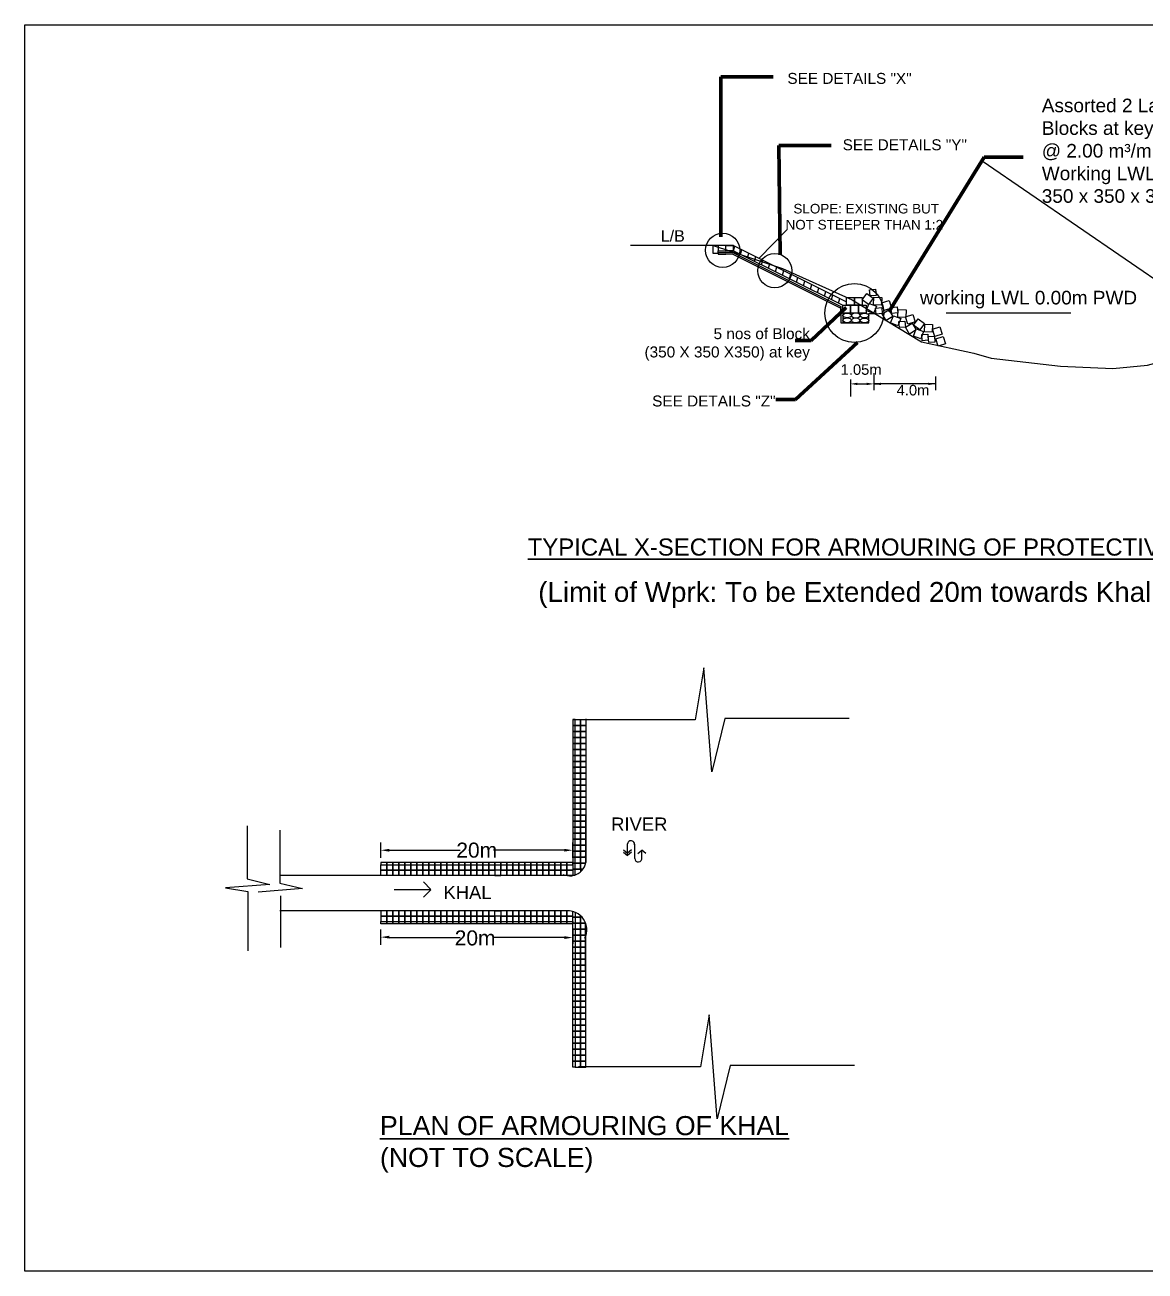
# Model space of a CAD drawing. Header units: inches. Extents: x 89000 to 1304432, y -10828 to 220529.
# Drawn here: x 731828 to 738275, y 77715 to 84888 of the extents above; entities that cross this region are included whole.
import ezdxf

# ---------------------------------------------------------------- set-up
doc = ezdxf.new("R2010")
doc.units = ezdxf.units.IN
doc.header["$LTSCALE"] = 7
doc.header["$MEASUREMENT"] = 0
doc.layers.add('LINE', color=7, linetype='Continuous')
doc.styles.get("Standard").update_dxf_attribs({"font": 'arial.ttf'})
doc.dimstyles.get("Standard").update_dxf_attribs({"dimtxt": 0.18, "dimasz": 0.18, "dimexe": 0.18, "dimexo": 0.0625, "dimgap": 0.09, "dimtad": 0, "dimtih": 1, "dimtoh": 1, "dimdec": 4, "dimzin": 0, "dimdsep": 46, "dimtxsty": 'Standard', "dimcen": 0.09, "dimadec": 0, "dimazin": 0, "dimtfac": 1, "dimtdec": 4, "dimtofl": 0, "dimtmove": 0, "dimatfit": 3, "dimfxl": 1, "dimtolj": 1, "dimtzin": 0, "dimarcsym": 0})

msp = doc.modelspace()

# ---------------------------------------------------------------- hatches: boundary and pattern name
at = {"linetype": 'Continuous', "lineweight": -3, "ltscale": 0.5}
h = msp.add_hatch(dxfattribs=at)
h.set_pattern_fill('JIS_RC_10', color=0, scale=100, style=0)
h.set_pattern_definition([(45, (687937.3, 147652.8), (-707.107, 707.107), []), (45, (688009.8, 147652.8), (-707.107, 707.107), []), (45, (688082.3, 147652.8), (-707.107, 707.107), [])])
edge = h.paths.add_edge_path()
edge.add_ellipse((736610.14473, 83215.65126), major_axis=(-24.45533, 0), ratio=0.5608000875, start_angle=0, end_angle=360, ccw=False)

# ---------------------------------------------------------------- linework, layer by layer
at = {"color": 0, "linetype": 'Continuous', "lineweight": -3, "ltscale": 0.5}
for p, q in [((735407.54946, 83618.77336), (735313.38999, 83618.77336)), ((735906.90022, 83618.77336), (735379.99704, 83618.77336)), ((735787.89957, 83618.77336), (735787.89957, 83573.77336)), ((735862.89957, 83618.77336), (735787.89957, 83618.77336)), ((735787.89957, 83573.77336), (735817.89957, 83573.77336)), ((735817.89957, 83618.77336), (735817.89957, 83588.77336)), ((735817.89957, 83588.77336), (735862.89957, 83588.77336)), ((735817.89957, 83573.77336), (735817.89957, 83588.77336)), ((735817.89957, 83578.77336), (735862.89957, 83578.77336)), ((735817.89957, 83573.77336), (735817.89957, 83568.77336)), ((735862.89957, 83588.77336), (735862.89957, 83618.77336)), ((735862.89957, 83618.77336), (735906.90022, 83618.77336)), ((735906.90022, 83588.77336), (735862.89957, 83588.77336)), ((735903.03803, 83578.77336), (735862.89957, 83578.77336)), ((735883.03803, 83588.77336), (735883.35458, 83588.61509)), ((735903.03803, 83578.77336), (736525.0127, 83267.78603)), ((735906.90022, 83618.77336), (736557.44738, 83293.49979)), ((735906.90022, 83588.77336), (735906.90022, 83618.77336)), ((735906.90022, 83588.77336), (735914.94994, 83614.7485)), ((735906.90022, 83588.77336), (736534.90052, 83274.77321)), ((735947.14944, 83568.64875), (735955.19917, 83594.62389)), ((735947.14944, 83568.64875), (735955.19917, 83594.62389)), ((735987.39867, 83548.52414), (735995.44839, 83574.49928)), ((735987.39867, 83548.52414), (735995.44839, 83574.49928)), ((735817.89957, 83568.77336), (735862.89957, 83568.77336)), ((735901.95618, 83568.77336), (735862.89957, 83568.77336)), ((735901.95618, 83568.77336), (736525.0127, 83257.2451)), ((736027.64789, 83528.39953), (736035.69761, 83554.37467)), ((736027.64789, 83528.39953), (736035.69761, 83554.37467)), ((736067.89712, 83508.27492), (736075.94684, 83534.25006)), ((736067.89712, 83508.27492), (736075.94684, 83534.25006)), ((736108.14634, 83488.15031), (736116.19606, 83514.12544)), ((736108.14634, 83488.15031), (736116.19606, 83514.12544)), ((736148.39556, 83468.02569), (736156.44528, 83494.00083)), ((736188.64479, 83447.90108), (736196.69451, 83473.87622)), ((736228.89401, 83427.77647), (736236.94373, 83453.75161)), ((736269.14323, 83407.65186), (736277.19295, 83433.627)), ((736269.14323, 83407.65186), (736277.19295, 83433.627)), ((736309.39246, 83387.52725), (736317.44218, 83413.50239)), ((736349.64168, 83367.40263), (736357.6914, 83393.37777)), ((736389.8909, 83347.27802), (736397.94062, 83373.25316)), ((736430.14013, 83327.15341), (736438.18985, 83353.12855)), ((736430.14013, 83327.15341), (736438.18985, 83353.12855)), ((736470.38935, 83307.0288), (736478.43907, 83333.00394)), ((736510.63857, 83286.90419), (736518.6883, 83312.87933)), ((736524.90052, 83229.77336), (736525.0127, 83267.78603)), ((736525.0127, 83229.77336), (736524.90052, 83229.77336)), ((736525.0127, 83267.78603), (736525.0127, 83173.30076)), ((736534.90052, 83229.77336), (736534.90052, 83173.30076)), ((736685.06414, 83173.30076), (736685.06414, 83226.59008)), ((736685.06414, 83226.59008), (736721.64432, 83226.59008)), ((737848.20784, 83229.77336), (737129.97547, 83229.77336)), ((736525.0127, 83173.30076), (736685.06414, 83173.30076)), ((736713.92331, 82883.1382), (736713.92331, 82785.45536)), ((737068.18872, 82864.08507), (737068.18872, 82785.45536)), ((736578.92376, 82846.60052), (736578.92376, 82749.64578)), ((736619.67376, 82821.85536), (736673.17331, 82821.85536)), ((737068.18872, 82821.85536), (736713.92331, 82821.85536)), ((736713.92331, 82821.85536), (736754.67331, 82821.85536)), ((735735.11301, 81187.42241), (735685.26179, 80887.94135)), ((735781.40343, 80588.46029), (735735.11301, 81187.42241)), ((735685.26179, 80887.94135), (734983.8107, 80887.94135)), ((735056.31103, 80893.77752), (735056.31103, 80066.02863)), ((735856.99683, 80896.58855), (735781.40343, 80588.46029)), ((736572.95886, 80896.58855), (735856.99683, 80896.58855)), ((733106.7503, 80277.52156), (733106.7503, 79972.68414)), ((733294.98016, 80253.26406), (733294.98016, 79948.42664)), ((733875.96073, 80093.36702), (733875.96073, 80181.05409)), ((733924.86073, 80137.37409), (734332.40402, 80137.37409)), ((734931.81407, 80137.37409), (734524.27078, 80137.37409)), ((734980.71407, 80093.36702), (734980.71407, 80181.05409)), ((735273.19768, 80139.54373), (735296.05606, 80120.28289)), ((735296.05606, 80106.17258), (735296.05606, 80174.55532)), ((735318.91444, 80139.54373), (735296.05606, 80120.28289)), ((735337.50263, 80089.25007), (735337.50263, 80172.51022)), ((735356.13915, 80118.11894), (735378.99753, 80137.37979)), ((735378.99753, 80093.55928), (735378.99753, 80137.37979)), ((735401.85591, 80118.11894), (735378.99753, 80137.37979)), ((735273.19768, 80125.43342), (735296.05606, 80106.17258)), ((735318.91444, 80125.43342), (735296.05606, 80106.17258)), ((734980.71407, 79992.36725), (733294.98016, 79992.36725)), ((734531.91898, 79992.36725), (734566.44168, 79992.36725)), ((733237.94304, 79940.4985), (732982.92105, 79920.78928)), ((732982.92105, 79920.78928), (733110.43205, 79899.56397)), ((733106.7503, 79972.68414), (733237.94304, 79940.4985)), ((733426.1729, 79916.241), (733171.15091, 79896.53178)), ((733294.98016, 79948.42664), (733426.1729, 79916.241)), ((734164.9736, 79911.47993), (734122.69572, 79955.23196)), ((733110.43205, 79899.56397), (733109.97125, 79558.3726)), ((733298.66191, 79875.30647), (733298.66191, 79576.64742)), ((733953.8607, 79911.47993), (734164.9736, 79911.47993)), ((734164.9736, 79910.13892), (734122.69572, 79866.38689)), ((734962.86042, 79787.92161), (733294.98016, 79787.92161)), ((734531.91898, 79787.92161), (734566.44168, 79787.92161)), ((735056.31103, 78886.51134), (735056.31103, 79714.26023)), ((733875.96073, 79593.12874), (733875.96073, 79680.81581)), ((733924.86073, 79634.58382), (734332.40402, 79634.58382)), ((734931.81407, 79634.58382), (734524.27078, 79634.58382)), ((734980.71407, 79686.92184), (734980.71407, 79599.23477)), ((735765.70975, 79189.56626), (735715.85853, 78890.0852)), ((735812.00017, 78590.60415), (735765.70975, 79189.56626)), ((735715.85853, 78890.0852), (735014.40744, 78890.0852)), ((735887.59357, 78898.7324), (735812.00017, 78590.60415)), ((736603.5556, 78898.7324), (735887.59357, 78898.7324))]:
    msp.add_line(p, q, dxfattribs=at)
for points in [[(735789.10997, 83618.77336), (735889.10997, 83586.77336), (736189.10997, 83486.77336), (736589.10997, 83306.77336), (736989.10997, 83064.77336), (737289.10997, 82999.77336), (737389.10997, 82969.77336), (737789.10997, 82924.77336), (738089.10997, 82909.77336), (738289.10997, 82929.77336), (738589.10997, 83009.77336), (739389.10997, 83486.77336), (739889.10997, 83521.77336), (739989.10997, 83595.77336)], [(736692.51086, 83328.53673), (736689.44913, 83363.40256), (736724.31496, 83366.46428), (736727.37668, 83331.59846), (736692.51086, 83328.53673)], [(736557.44738, 83319.77306), (736602.44723, 83319.77306), (736602.44723, 83274.77321), (736557.44738, 83274.77321), (736557.44738, 83319.77306)], [(736602.44723, 83319.77306), (736647.44708, 83319.77306), (736647.44708, 83274.77321), (736602.44723, 83274.77321), (736602.44723, 83319.77306)], [(736674.04999, 83341.80764), (736710.40856, 83315.29246), (736683.89337, 83278.93389), (736647.53481, 83305.44908), (736674.04999, 83341.80764)], [(736714.58138, 83321.18149), (736759.54, 83319.25202), (736757.61052, 83274.2934), (736712.65191, 83276.22288), (736714.58138, 83321.18149)], [(736801.76101, 83301.50523), (736815.50262, 83258.6547), (736772.65209, 83244.91308), (736758.91048, 83287.76362), (736801.76101, 83301.50523)], [(736534.90052, 83274.77321), (736579.90037, 83274.77321), (736579.90037, 83229.77336), (736534.90052, 83229.77336), (736534.90052, 83274.77321)], [(736579.90037, 83274.77321), (736624.90022, 83274.77321), (736624.90022, 83229.77336), (736579.90037, 83229.77336), (736579.90037, 83274.77321)], [(736624.90022, 83274.77321), (736669.90007, 83274.77321), (736669.90007, 83229.77336), (736624.90022, 83229.77336), (736624.90022, 83274.77321)], [(736728.95098, 83269.51507), (736712.79058, 83227.51695), (736670.79247, 83243.67735), (736686.95287, 83285.67547), (736728.95098, 83269.51507)], [(736727.42155, 83223.55474), (736724.35982, 83258.42057), (736759.22565, 83261.4823), (736762.28737, 83226.61647), (736727.42155, 83223.55474)], [(736800.30965, 83248.64926), (736823.50859, 83210.0901), (736784.94943, 83186.89115), (736761.75049, 83225.45031), (736800.30965, 83248.64926)], [(736868.79437, 83198.46797), (736852.63397, 83156.46986), (736810.63585, 83172.63026), (736826.79625, 83214.62837), (736868.79437, 83198.46797)], [(736816.54516, 83227.73614), (736813.48343, 83262.60196), (736848.34926, 83265.66369), (736851.41098, 83230.79786), (736816.54516, 83227.73614)], [(736854.42477, 83250.1344), (736899.38339, 83248.20492), (736897.45391, 83203.2463), (736852.49529, 83205.17578), (736854.42477, 83250.1344)], [(736938.56316, 83221.95623), (736952.30477, 83179.10569), (736909.45424, 83165.36408), (736895.71262, 83208.21461), (736938.56316, 83221.95623)], [(736861.18629, 83145.82803), (736858.12456, 83180.69386), (736892.99039, 83183.75558), (736896.05212, 83148.88975), (736861.18629, 83145.82803)], [(736934.07439, 83170.92254), (736957.27333, 83132.36338), (736918.71417, 83109.16444), (736895.51523, 83147.7236), (736934.07439, 83170.92254)], [(736969.54585, 83196.6784), (737005.90441, 83170.16322), (736979.38923, 83133.80466), (736943.03067, 83160.31984), (736969.54585, 83196.6784)], [(737007.42767, 83166.70017), (737052.38629, 83164.77069), (737050.45681, 83119.81207), (737005.4982, 83121.74155), (737007.42767, 83166.70017)], [(737093.86235, 83150.74605), (737107.60396, 83107.89552), (737064.75343, 83094.15391), (737051.01182, 83137.00444), (737093.86235, 83150.74605)], [(737000.38186, 83123.43748), (736984.22146, 83081.43937), (736942.22334, 83097.59977), (736958.38374, 83139.59788), (737000.38186, 83123.43748)], [(736992.77378, 83070.79754), (736989.71205, 83105.66337), (737024.57788, 83108.72509), (737027.6396, 83073.85927), (736992.77378, 83070.79754)], [(737030.74922, 83059.49977), (737027.6875, 83094.3656), (737062.55332, 83097.42732), (737065.61505, 83062.5615), (737030.74922, 83059.49977)], [(737113.09283, 83095.06729), (737126.83444, 83052.21676), (737083.98391, 83038.47515), (737070.2423, 83081.32568), (737113.09283, 83095.06729)], [(735039.11531, 80027.76715), (735025.19505, 80027.76715), (735025.19505, 80062.28985), (735055.43383, 80062.28985)], [(734994.95626, 79993.24445), (734994.95626, 80027.76715), (735025.19505, 80027.76715), (735025.19505, 80012.86811)], [(734962.86042, 79787.92161), (734946.19137, 79787.92161), (734946.19137, 79757.68282), (734980.71407, 79757.68282), (734980.71407, 79784.84307)], [(734994.95626, 79780.07734), (734994.95626, 79752.52171), (734980.71407, 79752.52171), (734980.71407, 79784.84307)], [(734994.95626, 79780.07734), (734994.95626, 79752.52171), (735025.19505, 79752.52171), (735025.19505, 79761.36278)], [(735034.11187, 79752.52171), (735025.19505, 79752.52171), (735025.19505, 79717.99901), (735055.43383, 79717.99901)]]:
    msp.add_lwpolyline(points, dxfattribs=at)
for points in [[(734995.83346, 80890.83463), (734981.59127, 80890.83463), (734981.59127, 80856.28497), (734995.83346, 80856.28497)], [(734995.83346, 80856.31193), (734981.59127, 80856.31193), (734981.59127, 80821.76228), (734995.83346, 80821.76228)], [(734995.83346, 80890.83463), (735026.07224, 80890.83463), (735026.07224, 80856.31193), (734995.83346, 80856.31193)], [(734995.83346, 80856.31193), (735026.07224, 80856.31193), (735026.07224, 80821.78923), (734995.83346, 80821.78923)], [(735026.07224, 80890.83463), (735056.31103, 80890.83463), (735056.31103, 80856.31193), (735026.07224, 80856.31193)], [(735026.07224, 80856.31193), (735056.31103, 80856.31193), (735056.31103, 80821.78923), (735026.07224, 80821.78923)], [(734995.83346, 80821.78923), (734981.59127, 80821.78923), (734981.59127, 80787.23958), (734995.83346, 80787.23958)], [(734995.83346, 80787.26653), (734981.59127, 80787.26653), (734981.59127, 80752.71688), (734995.83346, 80752.71688)], [(734995.83346, 80821.78923), (735026.07224, 80821.78923), (735026.07224, 80787.26653), (734995.83346, 80787.26653)], [(734995.83346, 80787.26653), (735026.07224, 80787.26653), (735026.07224, 80752.74383), (734995.83346, 80752.74383)], [(735026.07224, 80821.78923), (735056.31103, 80821.78923), (735056.31103, 80787.26653), (735026.07224, 80787.26653)], [(735026.07224, 80787.26653), (735056.31103, 80787.26653), (735056.31103, 80752.74383), (735026.07224, 80752.74383)], [(734995.83346, 80752.74383), (734981.59127, 80752.74383), (734981.59127, 80718.19418), (734995.83346, 80718.19418)], [(734995.83346, 80718.22113), (734981.59127, 80718.22113), (734981.59127, 80683.67148), (734995.83346, 80683.67148)], [(734995.83346, 80752.74383), (735026.07224, 80752.74383), (735026.07224, 80718.22113), (734995.83346, 80718.22113)], [(734995.83346, 80718.22113), (735026.07224, 80718.22113), (735026.07224, 80683.69843), (734995.83346, 80683.69843)], [(735026.07224, 80752.74383), (735056.31103, 80752.74383), (735056.31103, 80718.22113), (735026.07224, 80718.22113)], [(735026.07224, 80718.22113), (735056.31103, 80718.22113), (735056.31103, 80683.69843), (735026.07224, 80683.69843)], [(734995.83346, 80683.69843), (734981.59127, 80683.69843), (734981.59127, 80649.14878), (734995.83346, 80649.14878)], [(734995.83346, 80649.17574), (734981.59127, 80649.17574), (734981.59127, 80614.62608), (734995.83346, 80614.62608)], [(734995.83346, 80683.69843), (735026.07224, 80683.69843), (735026.07224, 80649.17574), (734995.83346, 80649.17574)], [(734995.83346, 80649.17574), (735026.07224, 80649.17574), (735026.07224, 80614.65304), (734995.83346, 80614.65304)], [(735026.07224, 80683.69843), (735056.31103, 80683.69843), (735056.31103, 80649.17574), (735026.07224, 80649.17574)], [(735026.07224, 80649.17574), (735056.31103, 80649.17574), (735056.31103, 80614.65304), (735026.07224, 80614.65304)], [(734995.83346, 80614.65304), (734981.59127, 80614.65304), (734981.59127, 80580.10338), (734995.83346, 80580.10338)], [(734995.83346, 80580.13034), (734981.59127, 80580.13034), (734981.59127, 80545.58068), (734995.83346, 80545.58068)], [(734995.83346, 80614.65304), (735026.07224, 80614.65304), (735026.07224, 80580.13034), (734995.83346, 80580.13034)], [(734995.83346, 80580.13034), (735026.07224, 80580.13034), (735026.07224, 80545.60764), (734995.83346, 80545.60764)], [(735026.07224, 80614.65304), (735056.31103, 80614.65304), (735056.31103, 80580.13034), (735026.07224, 80580.13034)], [(735026.07224, 80580.13034), (735056.31103, 80580.13034), (735056.31103, 80545.60764), (735026.07224, 80545.60764)], [(734995.83346, 80545.60764), (734981.59127, 80545.60764), (734981.59127, 80511.05798), (734995.83346, 80511.05798)], [(734995.83346, 80511.08494), (734981.59127, 80511.08494), (734981.59127, 80476.53528), (734995.83346, 80476.53528)], [(734995.83346, 80545.60764), (735026.07224, 80545.60764), (735026.07224, 80511.08494), (734995.83346, 80511.08494)], [(734995.83346, 80511.08494), (735026.07224, 80511.08494), (735026.07224, 80476.56224), (734995.83346, 80476.56224)], [(735026.07224, 80545.60764), (735056.31103, 80545.60764), (735056.31103, 80511.08494), (735026.07224, 80511.08494)], [(735026.07224, 80511.08494), (735056.31103, 80511.08494), (735056.31103, 80476.56224), (735026.07224, 80476.56224)], [(734995.83346, 80476.56224), (734981.59127, 80476.56224), (734981.59127, 80442.01258), (734995.83346, 80442.01258)], [(734995.83346, 80442.03954), (734981.59127, 80442.03954), (734981.59127, 80407.48988), (734995.83346, 80407.48988)], [(734995.83346, 80476.56224), (735026.07224, 80476.56224), (735026.07224, 80442.03954), (734995.83346, 80442.03954)], [(734995.83346, 80442.03954), (735026.07224, 80442.03954), (735026.07224, 80407.51684), (734995.83346, 80407.51684)], [(735026.07224, 80476.56224), (735056.31103, 80476.56224), (735056.31103, 80442.03954), (735026.07224, 80442.03954)], [(735026.07224, 80442.03954), (735056.31103, 80442.03954), (735056.31103, 80407.51684), (735026.07224, 80407.51684)], [(734995.83346, 80407.51684), (734981.59127, 80407.51684), (734981.59127, 80372.96718), (734995.83346, 80372.96718)], [(734995.83346, 80372.99414), (734981.59127, 80372.99414), (734981.59127, 80338.44449), (734995.83346, 80338.44449)], [(734995.83346, 80407.51684), (735026.07224, 80407.51684), (735026.07224, 80372.99414), (734995.83346, 80372.99414)], [(734995.83346, 80372.99414), (735026.07224, 80372.99414), (735026.07224, 80338.47144), (734995.83346, 80338.47144)], [(735026.07224, 80407.51684), (735056.31103, 80407.51684), (735056.31103, 80372.99414), (735026.07224, 80372.99414)], [(735026.07224, 80372.99414), (735056.31103, 80372.99414), (735056.31103, 80338.47144), (735026.07224, 80338.47144)], [(734994.95626, 80338.47144), (734980.71407, 80338.47144), (734980.71407, 80303.92179), (734994.95626, 80303.92179)], [(734994.95626, 80303.94874), (734980.71407, 80303.94874), (734980.71407, 80269.39909), (734994.95626, 80269.39909)], [(734994.95626, 80338.47144), (735025.19505, 80338.47144), (735025.19505, 80303.94874), (734994.95626, 80303.94874)], [(734994.95626, 80303.94874), (735025.19505, 80303.94874), (735025.19505, 80269.42604), (734994.95626, 80269.42604)], [(735025.19505, 80338.47144), (735055.43383, 80338.47144), (735055.43383, 80303.94874), (735025.19505, 80303.94874)], [(735025.19505, 80303.94874), (735055.43383, 80303.94874), (735055.43383, 80269.42604), (735025.19505, 80269.42604)], [(734994.95626, 80269.42604), (734980.71407, 80269.42604), (734980.71407, 80234.87639), (734994.95626, 80234.87639)], [(734994.95626, 80234.90334), (734980.71407, 80234.90334), (734980.71407, 80200.35369), (734994.95626, 80200.35369)], [(734994.95626, 80269.42604), (735025.19505, 80269.42604), (735025.19505, 80234.90334), (734994.95626, 80234.90334)], [(734994.95626, 80234.90334), (735025.19505, 80234.90334), (735025.19505, 80200.38065), (734994.95626, 80200.38065)], [(735025.19505, 80269.42604), (735055.43383, 80269.42604), (735055.43383, 80234.90334), (735025.19505, 80234.90334)], [(735025.19505, 80234.90334), (735055.43383, 80234.90334), (735055.43383, 80200.38065), (735025.19505, 80200.38065)], [(734994.95626, 80200.38065), (734980.71407, 80200.38065), (734980.71407, 80165.83099), (734994.95626, 80165.83099)], [(734994.95626, 80165.85795), (734980.71407, 80165.85795), (734980.71407, 80131.30829), (734994.95626, 80131.30829)], [(734994.95626, 80131.33525), (734980.71407, 80131.33525), (734980.71407, 80096.78559), (734994.95626, 80096.78559)], [(734994.95626, 80200.38065), (735025.19505, 80200.38065), (735025.19505, 80165.85795), (734994.95626, 80165.85795)], [(734994.95626, 80165.85795), (735025.19505, 80165.85795), (735025.19505, 80131.33525), (734994.95626, 80131.33525)], [(734994.95626, 80131.33525), (735025.19505, 80131.33525), (735025.19505, 80096.81255), (734994.95626, 80096.81255)], [(735025.19505, 80200.38065), (735055.43383, 80200.38065), (735055.43383, 80165.85795), (735025.19505, 80165.85795)], [(735025.19505, 80165.85795), (735055.43383, 80165.85795), (735055.43383, 80131.33525), (735025.19505, 80131.33525)], [(735025.19505, 80131.33525), (735055.43383, 80131.33525), (735055.43383, 80096.81255), (735025.19505, 80096.81255)], [(733910.51039, 80052.84482), (733910.51039, 80067.08702), (733875.96073, 80067.08702), (733875.96073, 80052.84482)], [(733945.03309, 80052.84482), (733945.03309, 80067.08702), (733910.48343, 80067.08702), (733910.48343, 80052.84482)], [(733979.55579, 80052.84482), (733979.55579, 80067.08702), (733945.00613, 80067.08702), (733945.00613, 80052.84482)], [(734014.07849, 80052.84482), (734014.07849, 80067.08702), (733979.52883, 80067.08702), (733979.52883, 80052.84482)], [(734048.60119, 80052.84482), (734048.60119, 80067.08702), (734014.05153, 80067.08702), (734014.05153, 80052.84482)], [(734083.12389, 80052.84482), (734083.12389, 80067.08702), (734048.57423, 80067.08702), (734048.57423, 80052.84482)], [(734117.64659, 80052.84482), (734117.64659, 80067.08702), (734083.09693, 80067.08702), (734083.09693, 80052.84482)], [(734152.16929, 80052.84482), (734152.16929, 80067.08702), (734117.61963, 80067.08702), (734117.61963, 80052.84482)], [(734186.69199, 80052.84482), (734186.69199, 80067.08702), (734152.14233, 80067.08702), (734152.14233, 80052.84482)], [(734221.21468, 80052.84482), (734221.21468, 80067.08702), (734186.66503, 80067.08702), (734186.66503, 80052.84482)], [(734255.73738, 80052.84482), (734255.73738, 80067.08702), (734221.18773, 80067.08702), (734221.18773, 80052.84482)], [(734290.26008, 80052.84482), (734290.26008, 80067.08702), (734255.71043, 80067.08702), (734255.71043, 80052.84482)], [(734324.78278, 80052.84482), (734324.78278, 80067.08702), (734290.23313, 80067.08702), (734290.23313, 80052.84482)], [(734359.30548, 80052.84482), (734359.30548, 80067.08702), (734324.75583, 80067.08702), (734324.75583, 80052.84482)], [(734393.82818, 80052.84482), (734393.82818, 80067.08702), (734359.27852, 80067.08702), (734359.27852, 80052.84482)], [(734428.35088, 80052.84482), (734428.35088, 80067.08702), (734393.80122, 80067.08702), (734393.80122, 80052.84482)], [(734462.87358, 80052.84482), (734462.87358, 80067.08702), (734428.32392, 80067.08702), (734428.32392, 80052.84482)], [(734497.39628, 80052.84482), (734497.39628, 80067.08702), (734462.84662, 80067.08702), (734462.84662, 80052.84482)], [(734531.91898, 80052.84482), (734531.91898, 80067.08702), (734497.36932, 80067.08702), (734497.36932, 80052.84482)], [(734566.44168, 80052.84482), (734566.44168, 80067.08702), (734531.89202, 80067.08702), (734531.89202, 80052.84482)], [(734600.96438, 80052.84482), (734600.96438, 80067.08702), (734566.41472, 80067.08702), (734566.41472, 80052.84482)], [(734635.48708, 80052.84482), (734635.48708, 80067.08702), (734600.93742, 80067.08702), (734600.93742, 80052.84482)], [(734670.00978, 80052.84482), (734670.00978, 80067.08702), (734635.46012, 80067.08702), (734635.46012, 80052.84482)], [(734704.53247, 80052.84482), (734704.53247, 80067.08702), (734669.98282, 80067.08702), (734669.98282, 80052.84482)], [(734739.05517, 80052.84482), (734739.05517, 80067.08702), (734704.50552, 80067.08702), (734704.50552, 80052.84482)], [(734773.57787, 80052.84482), (734773.57787, 80067.08702), (734739.02822, 80067.08702), (734739.02822, 80052.84482)], [(734808.10057, 80052.84482), (734808.10057, 80067.08702), (734773.55092, 80067.08702), (734773.55092, 80052.84482)], [(734842.62327, 80052.84482), (734842.62327, 80067.08702), (734808.07362, 80067.08702), (734808.07362, 80052.84482)], [(734877.14597, 80052.84482), (734877.14597, 80067.08702), (734842.59631, 80067.08702), (734842.59631, 80052.84482)], [(734911.66867, 80052.84482), (734911.66867, 80067.08702), (734877.11901, 80067.08702), (734877.11901, 80052.84482)], [(734946.19137, 80052.84482), (734946.19137, 80067.08702), (734911.64171, 80067.08702), (734911.64171, 80052.84482)], [(734980.71407, 80052.84482), (734980.71407, 80067.08702), (734946.16441, 80067.08702), (734946.16441, 80052.84482)], [(734994.95626, 80096.81255), (734980.71407, 80096.81255), (734980.71407, 80062.26289), (734994.95626, 80062.26289)], [(734994.95626, 80062.28985), (734980.71407, 80062.28985), (734980.71407, 80027.74019), (734994.95626, 80027.74019)], [(734994.95626, 80096.81255), (735025.19505, 80096.81255), (735025.19505, 80062.28985), (734994.95626, 80062.28985)], [(734994.95626, 80062.28985), (735025.19505, 80062.28985), (735025.19505, 80027.76715), (734994.95626, 80027.76715)], [(735025.19505, 80096.81255), (735055.43383, 80096.81255), (735055.43383, 80062.28985), (735025.19505, 80062.28985)], [(733910.51039, 80052.84482), (733910.51039, 80022.60604), (733875.98769, 80022.60604), (733875.98769, 80052.84482)], [(733910.51039, 80022.60604), (733910.51039, 79992.36725), (733875.98769, 79992.36725), (733875.98769, 80022.60604)], [(733945.03309, 80052.84482), (733945.03309, 80022.60604), (733910.51039, 80022.60604), (733910.51039, 80052.84482)], [(733945.03309, 80022.60604), (733945.03309, 79992.36725), (733910.51039, 79992.36725), (733910.51039, 80022.60604)], [(733979.55579, 80052.84482), (733979.55579, 80022.60604), (733945.03309, 80022.60604), (733945.03309, 80052.84482)], [(733979.55579, 80022.60604), (733979.55579, 79992.36725), (733945.03309, 79992.36725), (733945.03309, 80022.60604)], [(734014.07849, 80052.84482), (734014.07849, 80022.60604), (733979.55579, 80022.60604), (733979.55579, 80052.84482)], [(734014.07849, 80022.60604), (734014.07849, 79992.36725), (733979.55579, 79992.36725), (733979.55579, 80022.60604)], [(734048.60119, 80052.84482), (734048.60119, 80022.60604), (734014.07849, 80022.60604), (734014.07849, 80052.84482)], [(734048.60119, 80022.60604), (734048.60119, 79992.36725), (734014.07849, 79992.36725), (734014.07849, 80022.60604)], [(734083.12389, 80052.84482), (734083.12389, 80022.60604), (734048.60119, 80022.60604), (734048.60119, 80052.84482)], [(734083.12389, 80022.60604), (734083.12389, 79992.36725), (734048.60119, 79992.36725), (734048.60119, 80022.60604)], [(734117.64659, 80052.84482), (734117.64659, 80022.60604), (734083.12389, 80022.60604), (734083.12389, 80052.84482)], [(734117.64659, 80022.60604), (734117.64659, 79992.36725), (734083.12389, 79992.36725), (734083.12389, 80022.60604)], [(734152.16929, 80052.84482), (734152.16929, 80022.60604), (734117.64659, 80022.60604), (734117.64659, 80052.84482)], [(734152.16929, 80022.60604), (734152.16929, 79992.36725), (734117.64659, 79992.36725), (734117.64659, 80022.60604)], [(734186.69199, 80052.84482), (734186.69199, 80022.60604), (734152.16929, 80022.60604), (734152.16929, 80052.84482)], [(734186.69199, 80022.60604), (734186.69199, 79992.36725), (734152.16929, 79992.36725), (734152.16929, 80022.60604)], [(734221.21468, 80052.84482), (734221.21468, 80022.60604), (734186.69199, 80022.60604), (734186.69199, 80052.84482)], [(734221.21468, 80022.60604), (734221.21468, 79992.36725), (734186.69199, 79992.36725), (734186.69199, 80022.60604)], [(734255.73738, 80052.84482), (734255.73738, 80022.60604), (734221.21468, 80022.60604), (734221.21468, 80052.84482)], [(734255.73738, 80022.60604), (734255.73738, 79992.36725), (734221.21468, 79992.36725), (734221.21468, 80022.60604)], [(734290.26008, 80052.84482), (734290.26008, 80022.60604), (734255.73738, 80022.60604), (734255.73738, 80052.84482)], [(734290.26008, 80022.60604), (734290.26008, 79992.36725), (734255.73738, 79992.36725), (734255.73738, 80022.60604)], [(734324.78278, 80052.84482), (734324.78278, 80022.60604), (734290.26008, 80022.60604), (734290.26008, 80052.84482)], [(734324.78278, 80022.60604), (734324.78278, 79992.36725), (734290.26008, 79992.36725), (734290.26008, 80022.60604)], [(734359.30548, 80052.84482), (734359.30548, 80022.60604), (734324.78278, 80022.60604), (734324.78278, 80052.84482)], [(734359.30548, 80022.60604), (734359.30548, 79992.36725), (734324.78278, 79992.36725), (734324.78278, 80022.60604)], [(734393.82818, 80052.84482), (734393.82818, 80022.60604), (734359.30548, 80022.60604), (734359.30548, 80052.84482)], [(734393.82818, 80022.60604), (734393.82818, 79992.36725), (734359.30548, 79992.36725), (734359.30548, 80022.60604)], [(734428.35088, 80052.84482), (734428.35088, 80022.60604), (734393.82818, 80022.60604), (734393.82818, 80052.84482)], [(734428.35088, 80022.60604), (734428.35088, 79992.36725), (734393.82818, 79992.36725), (734393.82818, 80022.60604)], [(734462.87358, 80052.84482), (734462.87358, 80022.60604), (734428.35088, 80022.60604), (734428.35088, 80052.84482)], [(734462.87358, 80022.60604), (734462.87358, 79992.36725), (734428.35088, 79992.36725), (734428.35088, 80022.60604)], [(734497.39628, 80052.84482), (734497.39628, 80022.60604), (734462.87358, 80022.60604), (734462.87358, 80052.84482)], [(734497.39628, 80022.60604), (734497.39628, 79992.36725), (734462.87358, 79992.36725), (734462.87358, 80022.60604)], [(734531.91898, 80052.84482), (734531.91898, 80022.60604), (734497.39628, 80022.60604), (734497.39628, 80052.84482)], [(734531.91898, 80022.60604), (734531.91898, 79992.36725), (734497.39628, 79992.36725), (734497.39628, 80022.60604)], [(734566.44168, 80052.84482), (734566.44168, 80022.60604), (734531.91898, 80022.60604), (734531.91898, 80052.84482)], [(734600.96438, 80052.84482), (734600.96438, 80022.60604), (734566.44168, 80022.60604), (734566.44168, 80052.84482)], [(734600.96438, 80022.60604), (734600.96438, 79992.36725), (734566.44168, 79992.36725), (734566.44168, 80022.60604)], [(734635.48708, 80052.84482), (734635.48708, 80022.60604), (734600.96438, 80022.60604), (734600.96438, 80052.84482)], [(734635.48708, 80022.60604), (734635.48708, 79992.36725), (734600.96438, 79992.36725), (734600.96438, 80022.60604)], [(734670.00978, 80052.84482), (734670.00978, 80022.60604), (734635.48708, 80022.60604), (734635.48708, 80052.84482)], [(734670.00978, 80022.60604), (734670.00978, 79992.36725), (734635.48708, 79992.36725), (734635.48708, 80022.60604)], [(734704.53247, 80052.84482), (734704.53247, 80022.60604), (734670.00978, 80022.60604), (734670.00978, 80052.84482)], [(734704.53247, 80022.60604), (734704.53247, 79992.36725), (734670.00978, 79992.36725), (734670.00978, 80022.60604)], [(734739.05517, 80052.84482), (734739.05517, 80022.60604), (734704.53247, 80022.60604), (734704.53247, 80052.84482)], [(734739.05517, 80022.60604), (734739.05517, 79992.36725), (734704.53247, 79992.36725), (734704.53247, 80022.60604)], [(734773.57787, 80052.84482), (734773.57787, 80022.60604), (734739.05517, 80022.60604), (734739.05517, 80052.84482)], [(734773.57787, 80022.60604), (734773.57787, 79992.36725), (734739.05517, 79992.36725), (734739.05517, 80022.60604)], [(734808.10057, 80052.84482), (734808.10057, 80022.60604), (734773.57787, 80022.60604), (734773.57787, 80052.84482)], [(734808.10057, 80022.60604), (734808.10057, 79992.36725), (734773.57787, 79992.36725), (734773.57787, 80022.60604)], [(734842.62327, 80052.84482), (734842.62327, 80022.60604), (734808.10057, 80022.60604), (734808.10057, 80052.84482)], [(734842.62327, 80022.60604), (734842.62327, 79992.36725), (734808.10057, 79992.36725), (734808.10057, 80022.60604)], [(734877.14597, 80052.84482), (734877.14597, 80022.60604), (734842.62327, 80022.60604), (734842.62327, 80052.84482)], [(734877.14597, 80022.60604), (734877.14597, 79992.36725), (734842.62327, 79992.36725), (734842.62327, 80022.60604)], [(734911.66867, 80052.84482), (734911.66867, 80022.60604), (734877.14597, 80022.60604), (734877.14597, 80052.84482)], [(734911.66867, 80022.60604), (734911.66867, 79992.36725), (734877.14597, 79992.36725), (734877.14597, 80022.60604)], [(734946.19137, 80052.84482), (734946.19137, 80022.60604), (734911.66867, 80022.60604), (734911.66867, 80052.84482)], [(734946.19137, 80022.60604), (734946.19137, 79992.36725), (734911.66867, 79992.36725), (734911.66867, 80022.60604)], [(734980.71407, 80052.84482), (734980.71407, 80022.60604), (734946.19137, 80022.60604), (734946.19137, 80052.84482)], [(734980.71407, 80022.60604), (734980.71407, 79992.36725), (734946.19137, 79992.36725), (734946.19137, 80022.60604)], [(734994.95626, 80027.76715), (734980.71407, 80027.76715), (734980.71407, 79993.21749), (734994.95626, 79993.21749)], [(733910.51039, 79757.68282), (733910.51039, 79787.92161), (733875.98769, 79787.92161), (733875.98769, 79757.68282)], [(733945.03309, 79757.68282), (733945.03309, 79787.92161), (733910.51039, 79787.92161), (733910.51039, 79757.68282)], [(733979.55579, 79757.68282), (733979.55579, 79787.92161), (733945.03309, 79787.92161), (733945.03309, 79757.68282)], [(734014.07849, 79757.68282), (734014.07849, 79787.92161), (733979.55579, 79787.92161), (733979.55579, 79757.68282)], [(734048.60119, 79757.68282), (734048.60119, 79787.92161), (734014.07849, 79787.92161), (734014.07849, 79757.68282)], [(734083.12389, 79757.68282), (734083.12389, 79787.92161), (734048.60119, 79787.92161), (734048.60119, 79757.68282)], [(734117.64659, 79757.68282), (734117.64659, 79787.92161), (734083.12389, 79787.92161), (734083.12389, 79757.68282)], [(734152.16929, 79757.68282), (734152.16929, 79787.92161), (734117.64659, 79787.92161), (734117.64659, 79757.68282)], [(734186.69199, 79757.68282), (734186.69199, 79787.92161), (734152.16929, 79787.92161), (734152.16929, 79757.68282)], [(734221.21468, 79757.68282), (734221.21468, 79787.92161), (734186.69199, 79787.92161), (734186.69199, 79757.68282)], [(734255.73738, 79757.68282), (734255.73738, 79787.92161), (734221.21468, 79787.92161), (734221.21468, 79757.68282)], [(734290.26008, 79757.68282), (734290.26008, 79787.92161), (734255.73738, 79787.92161), (734255.73738, 79757.68282)], [(734324.78278, 79757.68282), (734324.78278, 79787.92161), (734290.26008, 79787.92161), (734290.26008, 79757.68282)], [(734359.30548, 79757.68282), (734359.30548, 79787.92161), (734324.78278, 79787.92161), (734324.78278, 79757.68282)], [(734393.82818, 79757.68282), (734393.82818, 79787.92161), (734359.30548, 79787.92161), (734359.30548, 79757.68282)], [(734428.35088, 79757.68282), (734428.35088, 79787.92161), (734393.82818, 79787.92161), (734393.82818, 79757.68282)], [(734462.87358, 79757.68282), (734462.87358, 79787.92161), (734428.35088, 79787.92161), (734428.35088, 79757.68282)], [(734497.39628, 79757.68282), (734497.39628, 79787.92161), (734462.87358, 79787.92161), (734462.87358, 79757.68282)], [(734531.91898, 79757.68282), (734531.91898, 79787.92161), (734497.39628, 79787.92161), (734497.39628, 79757.68282)], [(734600.96438, 79757.68282), (734600.96438, 79787.92161), (734566.44168, 79787.92161), (734566.44168, 79757.68282)], [(734635.48708, 79757.68282), (734635.48708, 79787.92161), (734600.96438, 79787.92161), (734600.96438, 79757.68282)], [(734670.00978, 79757.68282), (734670.00978, 79787.92161), (734635.48708, 79787.92161), (734635.48708, 79757.68282)], [(734704.53247, 79757.68282), (734704.53247, 79787.92161), (734670.00978, 79787.92161), (734670.00978, 79757.68282)], [(734739.05517, 79757.68282), (734739.05517, 79787.92161), (734704.53247, 79787.92161), (734704.53247, 79757.68282)], [(734773.57787, 79757.68282), (734773.57787, 79787.92161), (734739.05517, 79787.92161), (734739.05517, 79757.68282)], [(734808.10057, 79757.68282), (734808.10057, 79787.92161), (734773.57787, 79787.92161), (734773.57787, 79757.68282)], [(734842.62327, 79757.68282), (734842.62327, 79787.92161), (734808.10057, 79787.92161), (734808.10057, 79757.68282)], [(734877.14597, 79757.68282), (734877.14597, 79787.92161), (734842.62327, 79787.92161), (734842.62327, 79757.68282)], [(734911.66867, 79757.68282), (734911.66867, 79787.92161), (734877.14597, 79787.92161), (734877.14597, 79757.68282)], [(734946.19137, 79757.68282), (734946.19137, 79787.92161), (734911.66867, 79787.92161), (734911.66867, 79757.68282)], [(733910.51039, 79727.44404), (733910.51039, 79713.20184), (733875.96073, 79713.20184), (733875.96073, 79727.44404)], [(733910.51039, 79727.44404), (733910.51039, 79757.68282), (733875.98769, 79757.68282), (733875.98769, 79727.44404)], [(733945.03309, 79727.44404), (733945.03309, 79713.20184), (733910.48343, 79713.20184), (733910.48343, 79727.44404)], [(733945.03309, 79727.44404), (733945.03309, 79757.68282), (733910.51039, 79757.68282), (733910.51039, 79727.44404)], [(733979.55579, 79727.44404), (733979.55579, 79713.20184), (733945.00613, 79713.20184), (733945.00613, 79727.44404)], [(733979.55579, 79727.44404), (733979.55579, 79757.68282), (733945.03309, 79757.68282), (733945.03309, 79727.44404)], [(734014.07849, 79727.44404), (734014.07849, 79713.20184), (733979.52883, 79713.20184), (733979.52883, 79727.44404)], [(734014.07849, 79727.44404), (734014.07849, 79757.68282), (733979.55579, 79757.68282), (733979.55579, 79727.44404)], [(734048.60119, 79727.44404), (734048.60119, 79713.20184), (734014.05153, 79713.20184), (734014.05153, 79727.44404)], [(734048.60119, 79727.44404), (734048.60119, 79757.68282), (734014.07849, 79757.68282), (734014.07849, 79727.44404)], [(734083.12389, 79727.44404), (734083.12389, 79713.20184), (734048.57423, 79713.20184), (734048.57423, 79727.44404)], [(734083.12389, 79727.44404), (734083.12389, 79757.68282), (734048.60119, 79757.68282), (734048.60119, 79727.44404)], [(734117.64659, 79727.44404), (734117.64659, 79713.20184), (734083.09693, 79713.20184), (734083.09693, 79727.44404)], [(734117.64659, 79727.44404), (734117.64659, 79757.68282), (734083.12389, 79757.68282), (734083.12389, 79727.44404)], [(734152.16929, 79727.44404), (734152.16929, 79713.20184), (734117.61963, 79713.20184), (734117.61963, 79727.44404)], [(734152.16929, 79727.44404), (734152.16929, 79757.68282), (734117.64659, 79757.68282), (734117.64659, 79727.44404)], [(734186.69199, 79727.44404), (734186.69199, 79713.20184), (734152.14233, 79713.20184), (734152.14233, 79727.44404)], [(734186.69199, 79727.44404), (734186.69199, 79757.68282), (734152.16929, 79757.68282), (734152.16929, 79727.44404)], [(734221.21468, 79727.44404), (734221.21468, 79713.20184), (734186.66503, 79713.20184), (734186.66503, 79727.44404)], [(734221.21468, 79727.44404), (734221.21468, 79757.68282), (734186.69199, 79757.68282), (734186.69199, 79727.44404)], [(734255.73738, 79727.44404), (734255.73738, 79713.20184), (734221.18773, 79713.20184), (734221.18773, 79727.44404)], [(734255.73738, 79727.44404), (734255.73738, 79757.68282), (734221.21468, 79757.68282), (734221.21468, 79727.44404)], [(734290.26008, 79727.44404), (734290.26008, 79713.20184), (734255.71043, 79713.20184), (734255.71043, 79727.44404)], [(734290.26008, 79727.44404), (734290.26008, 79757.68282), (734255.73738, 79757.68282), (734255.73738, 79727.44404)], [(734324.78278, 79727.44404), (734324.78278, 79713.20184), (734290.23313, 79713.20184), (734290.23313, 79727.44404)], [(734324.78278, 79727.44404), (734324.78278, 79757.68282), (734290.26008, 79757.68282), (734290.26008, 79727.44404)], [(734359.30548, 79727.44404), (734359.30548, 79713.20184), (734324.75583, 79713.20184), (734324.75583, 79727.44404)], [(734359.30548, 79727.44404), (734359.30548, 79757.68282), (734324.78278, 79757.68282), (734324.78278, 79727.44404)], [(734393.82818, 79727.44404), (734393.82818, 79713.20184), (734359.27852, 79713.20184), (734359.27852, 79727.44404)], [(734393.82818, 79727.44404), (734393.82818, 79757.68282), (734359.30548, 79757.68282), (734359.30548, 79727.44404)], [(734428.35088, 79727.44404), (734428.35088, 79713.20184), (734393.80122, 79713.20184), (734393.80122, 79727.44404)], [(734428.35088, 79727.44404), (734428.35088, 79757.68282), (734393.82818, 79757.68282), (734393.82818, 79727.44404)], [(734462.87358, 79727.44404), (734462.87358, 79713.20184), (734428.32392, 79713.20184), (734428.32392, 79727.44404)], [(734462.87358, 79727.44404), (734462.87358, 79757.68282), (734428.35088, 79757.68282), (734428.35088, 79727.44404)], [(734497.39628, 79727.44404), (734497.39628, 79713.20184), (734462.84662, 79713.20184), (734462.84662, 79727.44404)], [(734497.39628, 79727.44404), (734497.39628, 79757.68282), (734462.87358, 79757.68282), (734462.87358, 79727.44404)], [(734531.91898, 79727.44404), (734531.91898, 79713.20184), (734497.36932, 79713.20184), (734497.36932, 79727.44404)], [(734531.91898, 79727.44404), (734531.91898, 79757.68282), (734497.39628, 79757.68282), (734497.39628, 79727.44404)], [(734566.44168, 79727.44404), (734566.44168, 79713.20184), (734531.89202, 79713.20184), (734531.89202, 79727.44404)], [(734566.44168, 79727.44404), (734566.44168, 79757.68282), (734531.91898, 79757.68282), (734531.91898, 79727.44404)], [(734600.96438, 79727.44404), (734600.96438, 79713.20184), (734566.41472, 79713.20184), (734566.41472, 79727.44404)], [(734600.96438, 79727.44404), (734600.96438, 79757.68282), (734566.44168, 79757.68282), (734566.44168, 79727.44404)], [(734635.48708, 79727.44404), (734635.48708, 79713.20184), (734600.93742, 79713.20184), (734600.93742, 79727.44404)], [(734635.48708, 79727.44404), (734635.48708, 79757.68282), (734600.96438, 79757.68282), (734600.96438, 79727.44404)], [(734670.00978, 79727.44404), (734670.00978, 79713.20184), (734635.46012, 79713.20184), (734635.46012, 79727.44404)], [(734670.00978, 79727.44404), (734670.00978, 79757.68282), (734635.48708, 79757.68282), (734635.48708, 79727.44404)], [(734704.53247, 79727.44404), (734704.53247, 79713.20184), (734669.98282, 79713.20184), (734669.98282, 79727.44404)], [(734704.53247, 79727.44404), (734704.53247, 79757.68282), (734670.00978, 79757.68282), (734670.00978, 79727.44404)], [(734739.05517, 79727.44404), (734739.05517, 79713.20184), (734704.50552, 79713.20184), (734704.50552, 79727.44404)], [(734739.05517, 79727.44404), (734739.05517, 79757.68282), (734704.53247, 79757.68282), (734704.53247, 79727.44404)], [(734773.57787, 79727.44404), (734773.57787, 79713.20184), (734739.02822, 79713.20184), (734739.02822, 79727.44404)], [(734773.57787, 79727.44404), (734773.57787, 79757.68282), (734739.05517, 79757.68282), (734739.05517, 79727.44404)], [(734808.10057, 79727.44404), (734808.10057, 79713.20184), (734773.55092, 79713.20184), (734773.55092, 79727.44404)], [(734808.10057, 79727.44404), (734808.10057, 79757.68282), (734773.57787, 79757.68282), (734773.57787, 79727.44404)], [(734842.62327, 79727.44404), (734842.62327, 79713.20184), (734808.07362, 79713.20184), (734808.07362, 79727.44404)], [(734842.62327, 79727.44404), (734842.62327, 79757.68282), (734808.10057, 79757.68282), (734808.10057, 79727.44404)], [(734877.14597, 79727.44404), (734877.14597, 79713.20184), (734842.59631, 79713.20184), (734842.59631, 79727.44404)], [(734877.14597, 79727.44404), (734877.14597, 79757.68282), (734842.62327, 79757.68282), (734842.62327, 79727.44404)], [(734911.66867, 79727.44404), (734911.66867, 79713.20184), (734877.11901, 79713.20184), (734877.11901, 79727.44404)], [(734911.66867, 79727.44404), (734911.66867, 79757.68282), (734877.14597, 79757.68282), (734877.14597, 79727.44404)], [(734946.19137, 79727.44404), (734946.19137, 79713.20184), (734911.64171, 79713.20184), (734911.64171, 79727.44404)], [(734946.19137, 79727.44404), (734946.19137, 79757.68282), (734911.66867, 79757.68282), (734911.66867, 79727.44404)], [(734980.71407, 79727.44404), (734980.71407, 79713.20184), (734946.16441, 79713.20184), (734946.16441, 79727.44404)], [(734980.71407, 79727.44404), (734980.71407, 79757.68282), (734946.19137, 79757.68282), (734946.19137, 79727.44404)], [(734994.95626, 79717.99901), (734980.71407, 79717.99901), (734980.71407, 79752.54867), (734994.95626, 79752.54867)], [(734994.95626, 79683.47631), (734980.71407, 79683.47631), (734980.71407, 79718.02597), (734994.95626, 79718.02597)], [(734994.95626, 79717.99901), (735025.19505, 79717.99901), (735025.19505, 79752.52171), (734994.95626, 79752.52171)], [(734994.95626, 79683.47631), (735025.19505, 79683.47631), (735025.19505, 79717.99901), (734994.95626, 79717.99901)], [(735025.19505, 79683.47631), (735055.43383, 79683.47631), (735055.43383, 79717.99901), (735025.19505, 79717.99901)], [(734994.95626, 79648.95361), (734980.71407, 79648.95361), (734980.71407, 79683.50327), (734994.95626, 79683.50327)], [(734994.95626, 79614.43091), (734980.71407, 79614.43091), (734980.71407, 79648.98057), (734994.95626, 79648.98057)], [(734994.95626, 79648.95361), (735025.19505, 79648.95361), (735025.19505, 79683.47631), (734994.95626, 79683.47631)], [(734994.95626, 79614.43091), (735025.19505, 79614.43091), (735025.19505, 79648.95361), (734994.95626, 79648.95361)], [(735025.19505, 79648.95361), (735055.43383, 79648.95361), (735055.43383, 79683.47631), (735025.19505, 79683.47631)], [(735025.19505, 79614.43091), (735055.43383, 79614.43091), (735055.43383, 79648.95361), (735025.19505, 79648.95361)], [(734994.95626, 79579.90822), (734980.71407, 79579.90822), (734980.71407, 79614.45787), (734994.95626, 79614.45787)], [(734994.95626, 79545.38552), (734980.71407, 79545.38552), (734980.71407, 79579.93517), (734994.95626, 79579.93517)], [(734994.95626, 79579.90822), (735025.19505, 79579.90822), (735025.19505, 79614.43091), (734994.95626, 79614.43091)], [(734994.95626, 79545.38552), (735025.19505, 79545.38552), (735025.19505, 79579.90822), (734994.95626, 79579.90822)], [(735025.19505, 79579.90822), (735055.43383, 79579.90822), (735055.43383, 79614.43091), (735025.19505, 79614.43091)], [(735025.19505, 79545.38552), (735055.43383, 79545.38552), (735055.43383, 79579.90822), (735025.19505, 79579.90822)], [(734994.95626, 79510.86282), (734980.71407, 79510.86282), (734980.71407, 79545.41247), (734994.95626, 79545.41247)], [(734994.95626, 79476.34012), (734980.71407, 79476.34012), (734980.71407, 79510.88977), (734994.95626, 79510.88977)], [(734994.95626, 79510.86282), (735025.19505, 79510.86282), (735025.19505, 79545.38552), (734994.95626, 79545.38552)], [(734994.95626, 79476.34012), (735025.19505, 79476.34012), (735025.19505, 79510.86282), (734994.95626, 79510.86282)], [(735025.19505, 79510.86282), (735055.43383, 79510.86282), (735055.43383, 79545.38552), (735025.19505, 79545.38552)], [(735025.19505, 79476.34012), (735055.43383, 79476.34012), (735055.43383, 79510.86282), (735025.19505, 79510.86282)], [(734994.95626, 79441.81742), (734980.71407, 79441.81742), (734980.71407, 79476.36707), (734994.95626, 79476.36707)], [(734995.83346, 79407.29472), (734981.59127, 79407.29472), (734981.59127, 79441.84438), (734995.83346, 79441.84438)], [(734994.95626, 79441.81742), (735025.19505, 79441.81742), (735025.19505, 79476.34012), (734994.95626, 79476.34012)], [(734995.83346, 79407.29472), (735026.07224, 79407.29472), (735026.07224, 79441.81742), (734995.83346, 79441.81742)], [(735025.19505, 79441.81742), (735055.43383, 79441.81742), (735055.43383, 79476.34012), (735025.19505, 79476.34012)], [(735026.07224, 79407.29472), (735056.31103, 79407.29472), (735056.31103, 79441.81742), (735026.07224, 79441.81742)], [(734995.83346, 79372.77202), (734981.59127, 79372.77202), (734981.59127, 79407.32168), (734995.83346, 79407.32168)], [(734995.83346, 79338.24932), (734981.59127, 79338.24932), (734981.59127, 79372.79898), (734995.83346, 79372.79898)], [(734995.83346, 79372.77202), (735026.07224, 79372.77202), (735026.07224, 79407.29472), (734995.83346, 79407.29472)], [(734995.83346, 79338.24932), (735026.07224, 79338.24932), (735026.07224, 79372.77202), (734995.83346, 79372.77202)], [(735026.07224, 79372.77202), (735056.31103, 79372.77202), (735056.31103, 79407.29472), (735026.07224, 79407.29472)], [(735026.07224, 79338.24932), (735056.31103, 79338.24932), (735056.31103, 79372.77202), (735026.07224, 79372.77202)], [(734995.83346, 79303.72662), (734981.59127, 79303.72662), (734981.59127, 79338.27628), (734995.83346, 79338.27628)], [(734995.83346, 79269.20392), (734981.59127, 79269.20392), (734981.59127, 79303.75358), (734995.83346, 79303.75358)], [(734995.83346, 79234.68122), (734981.59127, 79234.68122), (734981.59127, 79269.23088), (734995.83346, 79269.23088)], [(734995.83346, 79303.72662), (735026.07224, 79303.72662), (735026.07224, 79338.24932), (734995.83346, 79338.24932)], [(734995.83346, 79269.20392), (735026.07224, 79269.20392), (735026.07224, 79303.72662), (734995.83346, 79303.72662)], [(734995.83346, 79234.68122), (735026.07224, 79234.68122), (735026.07224, 79269.20392), (734995.83346, 79269.20392)], [(735026.07224, 79303.72662), (735056.31103, 79303.72662), (735056.31103, 79338.24932), (735026.07224, 79338.24932)], [(735026.07224, 79269.20392), (735056.31103, 79269.20392), (735056.31103, 79303.72662), (735026.07224, 79303.72662)], [(735026.07224, 79234.68122), (735056.31103, 79234.68122), (735056.31103, 79269.20392), (735026.07224, 79269.20392)], [(734995.83346, 79200.15852), (734981.59127, 79200.15852), (734981.59127, 79234.70818), (734995.83346, 79234.70818)], [(734995.83346, 79165.63582), (734981.59127, 79165.63582), (734981.59127, 79200.18548), (734995.83346, 79200.18548)], [(734995.83346, 79200.15852), (735026.07224, 79200.15852), (735026.07224, 79234.68122), (734995.83346, 79234.68122)], [(734995.83346, 79165.63582), (735026.07224, 79165.63582), (735026.07224, 79200.15852), (734995.83346, 79200.15852)], [(735026.07224, 79200.15852), (735056.31103, 79200.15852), (735056.31103, 79234.68122), (735026.07224, 79234.68122)], [(735026.07224, 79165.63582), (735056.31103, 79165.63582), (735056.31103, 79200.15852), (735026.07224, 79200.15852)], [(734995.83346, 79131.11313), (734981.59127, 79131.11313), (734981.59127, 79165.66278), (734995.83346, 79165.66278)], [(734995.83346, 79096.59043), (734981.59127, 79096.59043), (734981.59127, 79131.14008), (734995.83346, 79131.14008)], [(734995.83346, 79131.11313), (735026.07224, 79131.11313), (735026.07224, 79165.63582), (734995.83346, 79165.63582)], [(734995.83346, 79096.59043), (735026.07224, 79096.59043), (735026.07224, 79131.11313), (734995.83346, 79131.11313)], [(735026.07224, 79131.11313), (735056.31103, 79131.11313), (735056.31103, 79165.63582), (735026.07224, 79165.63582)], [(735026.07224, 79096.59043), (735056.31103, 79096.59043), (735056.31103, 79131.11313), (735026.07224, 79131.11313)], [(734995.83346, 79062.06773), (734981.59127, 79062.06773), (734981.59127, 79096.61738), (734995.83346, 79096.61738)], [(734995.83346, 79027.54503), (734981.59127, 79027.54503), (734981.59127, 79062.09468), (734995.83346, 79062.09468)], [(734995.83346, 79062.06773), (735026.07224, 79062.06773), (735026.07224, 79096.59043), (734995.83346, 79096.59043)], [(734995.83346, 79027.54503), (735026.07224, 79027.54503), (735026.07224, 79062.06773), (734995.83346, 79062.06773)], [(735026.07224, 79062.06773), (735056.31103, 79062.06773), (735056.31103, 79096.59043), (735026.07224, 79096.59043)], [(735026.07224, 79027.54503), (735056.31103, 79027.54503), (735056.31103, 79062.06773), (735026.07224, 79062.06773)], [(734995.83346, 78993.02233), (734981.59127, 78993.02233), (734981.59127, 79027.57198), (734995.83346, 79027.57198)], [(734995.83346, 78958.49963), (734981.59127, 78958.49963), (734981.59127, 78993.04928), (734995.83346, 78993.04928)], [(734995.83346, 78993.02233), (735026.07224, 78993.02233), (735026.07224, 79027.54503), (734995.83346, 79027.54503)], [(734995.83346, 78958.49963), (735026.07224, 78958.49963), (735026.07224, 78993.02233), (734995.83346, 78993.02233)], [(735026.07224, 78993.02233), (735056.31103, 78993.02233), (735056.31103, 79027.54503), (735026.07224, 79027.54503)], [(735026.07224, 78958.49963), (735056.31103, 78958.49963), (735056.31103, 78993.02233), (735026.07224, 78993.02233)], [(734995.83346, 78923.97693), (734981.59127, 78923.97693), (734981.59127, 78958.52659), (734995.83346, 78958.52659)], [(734995.83346, 78889.45423), (734981.59127, 78889.45423), (734981.59127, 78924.00389), (734995.83346, 78924.00389)], [(734995.83346, 78923.97693), (735026.07224, 78923.97693), (735026.07224, 78958.49963), (734995.83346, 78958.49963)], [(734995.83346, 78889.45423), (735026.07224, 78889.45423), (735026.07224, 78923.97693), (734995.83346, 78923.97693)], [(735026.07224, 78923.97693), (735056.31103, 78923.97693), (735056.31103, 78958.49963), (735026.07224, 78958.49963)], [(735026.07224, 78889.45423), (735056.31103, 78889.45423), (735056.31103, 78923.97693), (735026.07224, 78923.97693)]]:
    msp.add_lwpolyline(points, close=True, dxfattribs=at)
msp.add_circle((736602.4003, 83229.77336), 169.80215, dxfattribs=at)
for centre, radius, start, end in [((735316.68121, 80171.2581), 20.85903, 351.412030265, 171.412030265), ((734963.81586, 80084.16751), 94.0798, 245.581481589, 13.136192396), ((735358.25008, 80091.40468), 20.85903, 185.928858544, 5.928858544), ((734953.33049, 79679.34434), 108.99469, 333.532746424, 95.016045698)]:
    msp.add_arc(centre, radius, start, end, dxfattribs=at)
for centre in [(736560.93995, 83215.96815), (736660.30283, 83215.01748), (736560.30354, 83188.06772), (736609.50831, 83187.75083), (736659.66642, 83187.11705)]:
    msp.add_ellipse(centre, major_axis=(24.751, 0), ratio=0.5541008648, dxfattribs=at)
at = {"color": 0, "linetype": 'Continuous', "lineweight": -3, "ltscale": 0.5, "extrusion": (0, 0, -1)}
msp.add_ellipse((736610.14473, 83215.65126), major_axis=(-24.45533, 0), ratio=0.5608000875, dxfattribs=at)
at = {"color": 0, "linetype": 'Continuous', "lineweight": -3, "ltscale": 0.5}
for points in [[(736619.67376, 82828.64703), (736619.67376, 82815.06369), (736578.92376, 82821.85536)], [(736673.17331, 82828.64703), (736673.17331, 82815.06369), (736713.92331, 82821.85536)], [(736754.67331, 82828.64703), (736754.67331, 82815.06369), (736713.92331, 82821.85536)], [(737027.43872, 82828.64703), (737027.43872, 82815.06369), (737068.18872, 82821.85536)], [(733924.86073, 80145.52409), (733924.86073, 80129.22409), (733875.96073, 80137.37409)], [(734931.81407, 80145.52409), (734931.81407, 80129.22409), (734980.71407, 80137.37409)], [(733924.86073, 79645.28581), (733924.86073, 79628.98581), (733875.96073, 79637.13581)], [(734931.81407, 79642.73382), (734931.81407, 79626.43382), (734980.71407, 79634.58382)]]:
    msp.add_solid(points, dxfattribs=at)
at = {"layer": 'LINE', "color": 0, "linetype": 'ByBlock', "lineweight": -3, "ltscale": 0.5}
msp.add_lwpolyline([(731827.86521, 84888.43534), (742245.50626, 84888.43534), (742245.50626, 77714.7686), (731827.86521, 77714.7686)], close=True, dxfattribs=at)
at = {"layer": 'LINE', "color": 0, "lineweight": -3, "ltscale": 0.5}
for centre in [(735843.90462, 83590.85077), (736143.67766, 83473.61476)]:
    msp.add_circle(centre, 98.143, dxfattribs=at)

# ---------------------------------------------------------------- texts
at = {"color": 7, "lineweight": 30, "ltscale": 0.18, "attachment_point": 1}
for s, insert, char_height, width in [('{\\LTYPICAL X-SECTION FOR ARMOURING OF PROTECTIVE WORK AT CONFLUENCE OF KHAL}', (734721.90343, 81931.97096), 98.488466, 6577.0551608), ('(Limit of Wprk: To be Extended 20m towards Khal from Confluence of Khal and River)', (734782.29559, 81681.57096), 114.5014632, 6118.5201198), ('{\\LPLAN OF ARMOURING OF KHAL\\P}(NOT TO SCALE)', (733871.32961, 78607.07934), 109.9214047, 5873.7793151)]:
    msp.add_mtext(s, dxfattribs=dict(at, insert=insert, char_height=char_height, width=width))
at = {"color": 0, "linetype": 'Continuous', "lineweight": -3, "ltscale": 0.5, "char_height": 86.474918, "attachment_point": 5}
for insert in [(734428.3374, 80137.37409), (734419.06694, 79632.05471)]:
    msp.add_mtext('\\A1;20m', dxfattribs=dict(at, insert=insert))
at = {"layer": 'LINE', "color": 0, "linetype": 'ByBlock', "lineweight": -3, "ltscale": 0.5}
for s, p in [('1.05m', (736523.03973, 82874.17971)), ('4.0m', (736845.19241, 82755.62684))]:
    msp.add_text(s, height=60.774145, dxfattribs=at).set_placement(p)
for s, insert, char_height, attachment_point in [('SEE DETAILS "X"', (736931.60133, 84612.14279), 63.1956704, 3), ('SEE DETAILS "Y"', (737249.91099, 84230.1361), 63.1956704, 3), (' SLOPE: EXISTING BUT\\PNOT STEEPER THAN 1:2', (736659.53236, 83858.36996), 55.3628072, 2), ('L/B', (735487.99768, 83706.77505), 65.828823, 1), ('5 nos of Block \\P(350 X 350 X350) at key', (736346.07549, 83142.76926), 63.1956704, 3), ('SEE DETAILS "Z"', (736148.37987, 82755.09269), 63.1956704, 3), ('RIVER', (735525.92492, 80325.87694), 75.834804, 3), ('KHAL', (734513.58752, 79932.31575), 75.834804, 3)]:
    msp.add_mtext(s, dxfattribs=dict(at, insert=insert, char_height=char_height, attachment_point=attachment_point))
at = {"layer": 'LINE', "color": 0, "linetype": 'ByBlock', "lineweight": -3, "ltscale": 0.5, "char_height": 78.1767752, "width": 2321.3521961, "attachment_point": 1}
for s, insert in [('Assorted 2 Layers C.C Blocks (excluding Blocks at key) to be Placed / dumped \\P@ 2.00 m³/m (excluding void) at or below Working LWL as shown in the drawing. \\P350 x 350 x 350 ---------100%\\P ', (737680.89279, 84463.8907)), ('working LWL 0.00m PWD', (736979.23753, 83357.69109))]:
    msp.add_mtext(s, dxfattribs=dict(at, insert=insert))

# ---------------------------------------------------------------- leaders
at = {"color": 0, "linetype": 'Continuous', "lineweight": -3, "ltscale": 0.5}
for points in [[(738722.22947, 83153.42967), (737337.87488, 84104.4981), (737337.25355, 84108.97338)], [(736053.95464, 83545.24616), (736215.24121, 83709.94421)]]:
    msp.add_leader(points, dimstyle='Standard', override={"dimgap": 0.09, "dimtad": 0, "dimfxl": 0.15, "dimfxlon": 1}, dxfattribs=at)
at = {"layer": 'LINE', "color": 7, "lineweight": 13, "ltscale": 0.5}
for points in [[(735833.34488, 83668.49332), (735833.34488, 84588.88842), (736134.77792, 84588.88842)], [(736174.39797, 83565.40916), (736166.73334, 84193.54197), (736468.16637, 84193.54197)], [(736799.80868, 83237.5851), (737348.34972, 84127.32593), (737574.03524, 84127.2721)], [(736555.26166, 83262.32747), (736353.20357, 83072.48176), (736261.04416, 83072.41227)], [(736620.31528, 83061.1059), (736263.52078, 82732.93917), (736150.86779, 82733.03582)]]:
    msp.add_leader(points, dimstyle='Standard', override={"dimtxt": 0.9, "dimasz": 0.7, "dimclrd": 7, "dimclre": 7, "dimclrt": 7, "dimlwd": 65535, "dimlwe": 65535}, dxfattribs=at)

doc.saveas('drawing.dxf')
